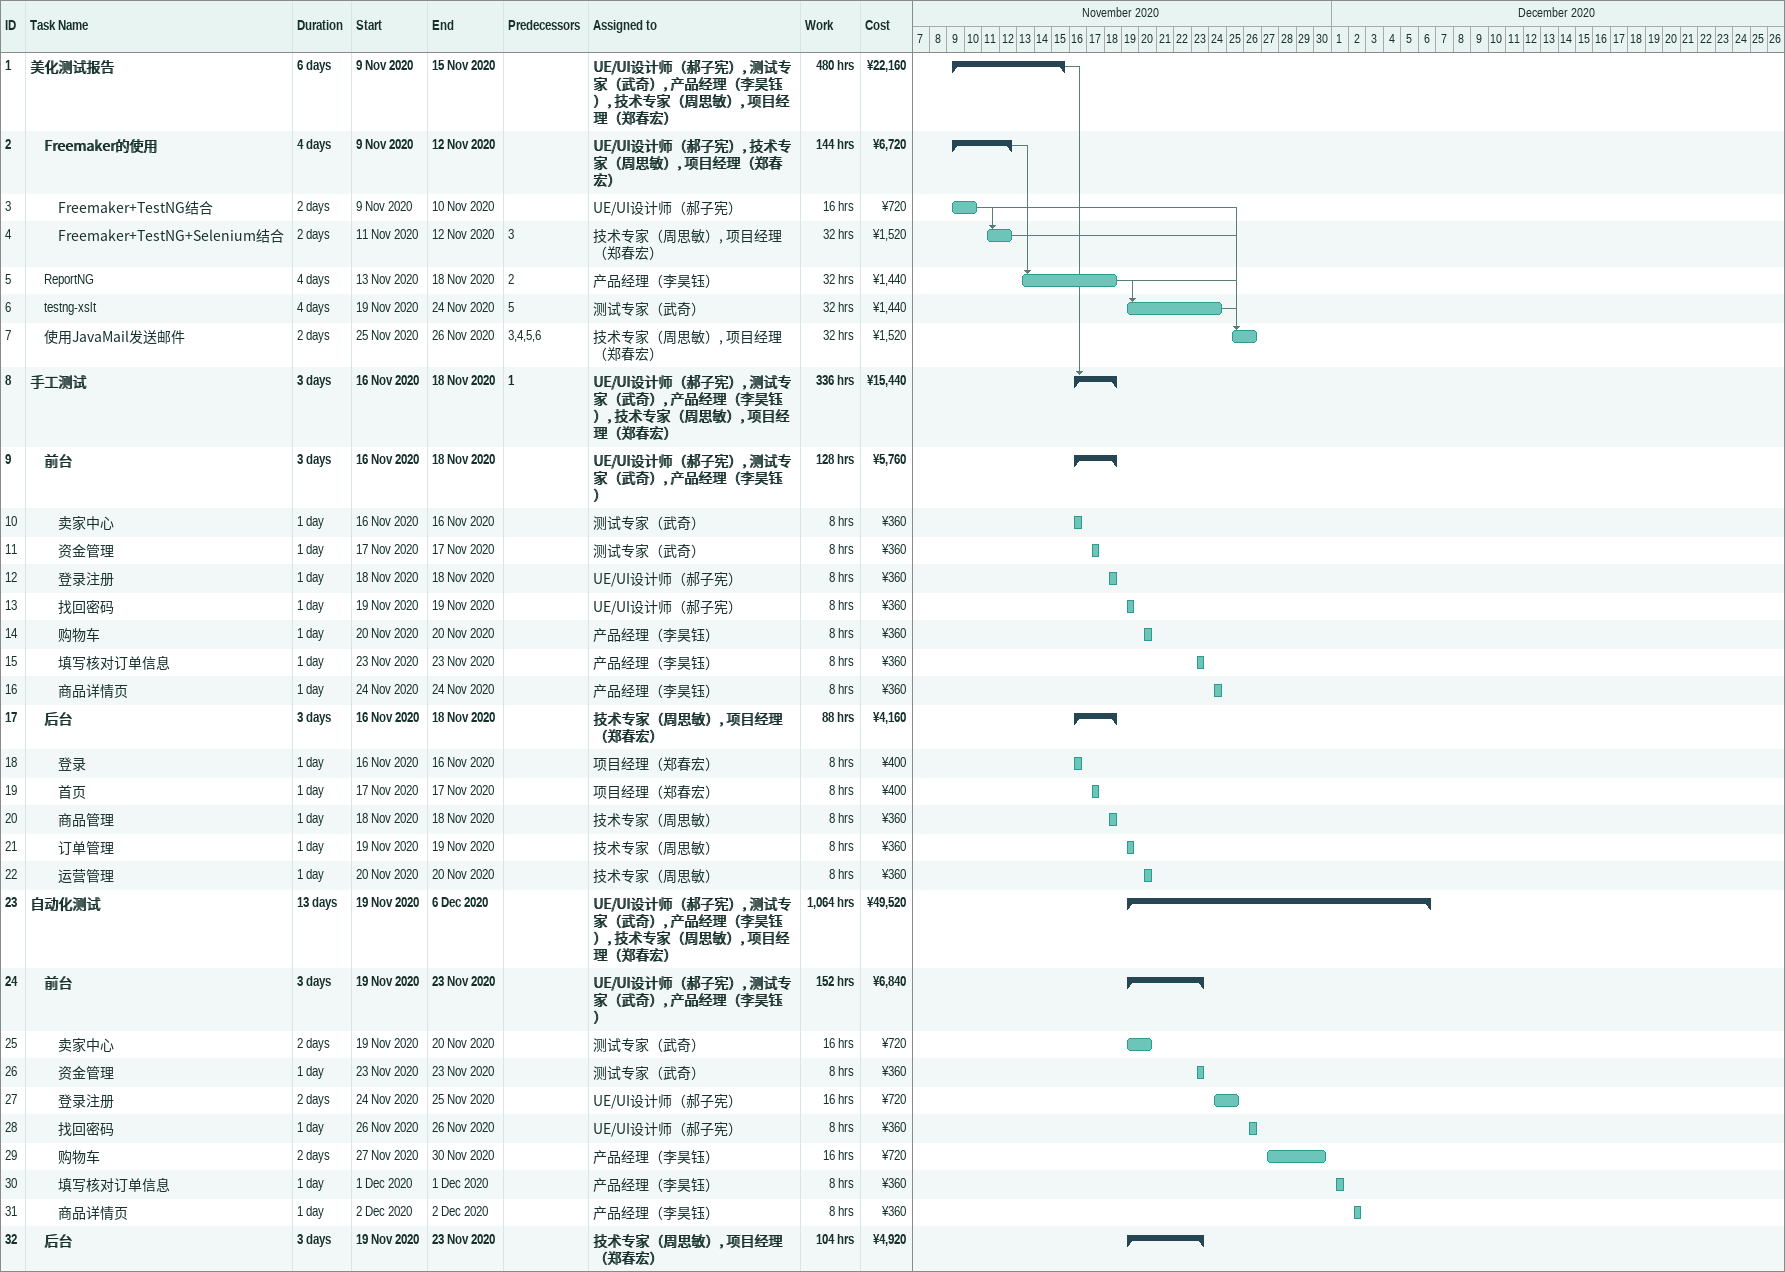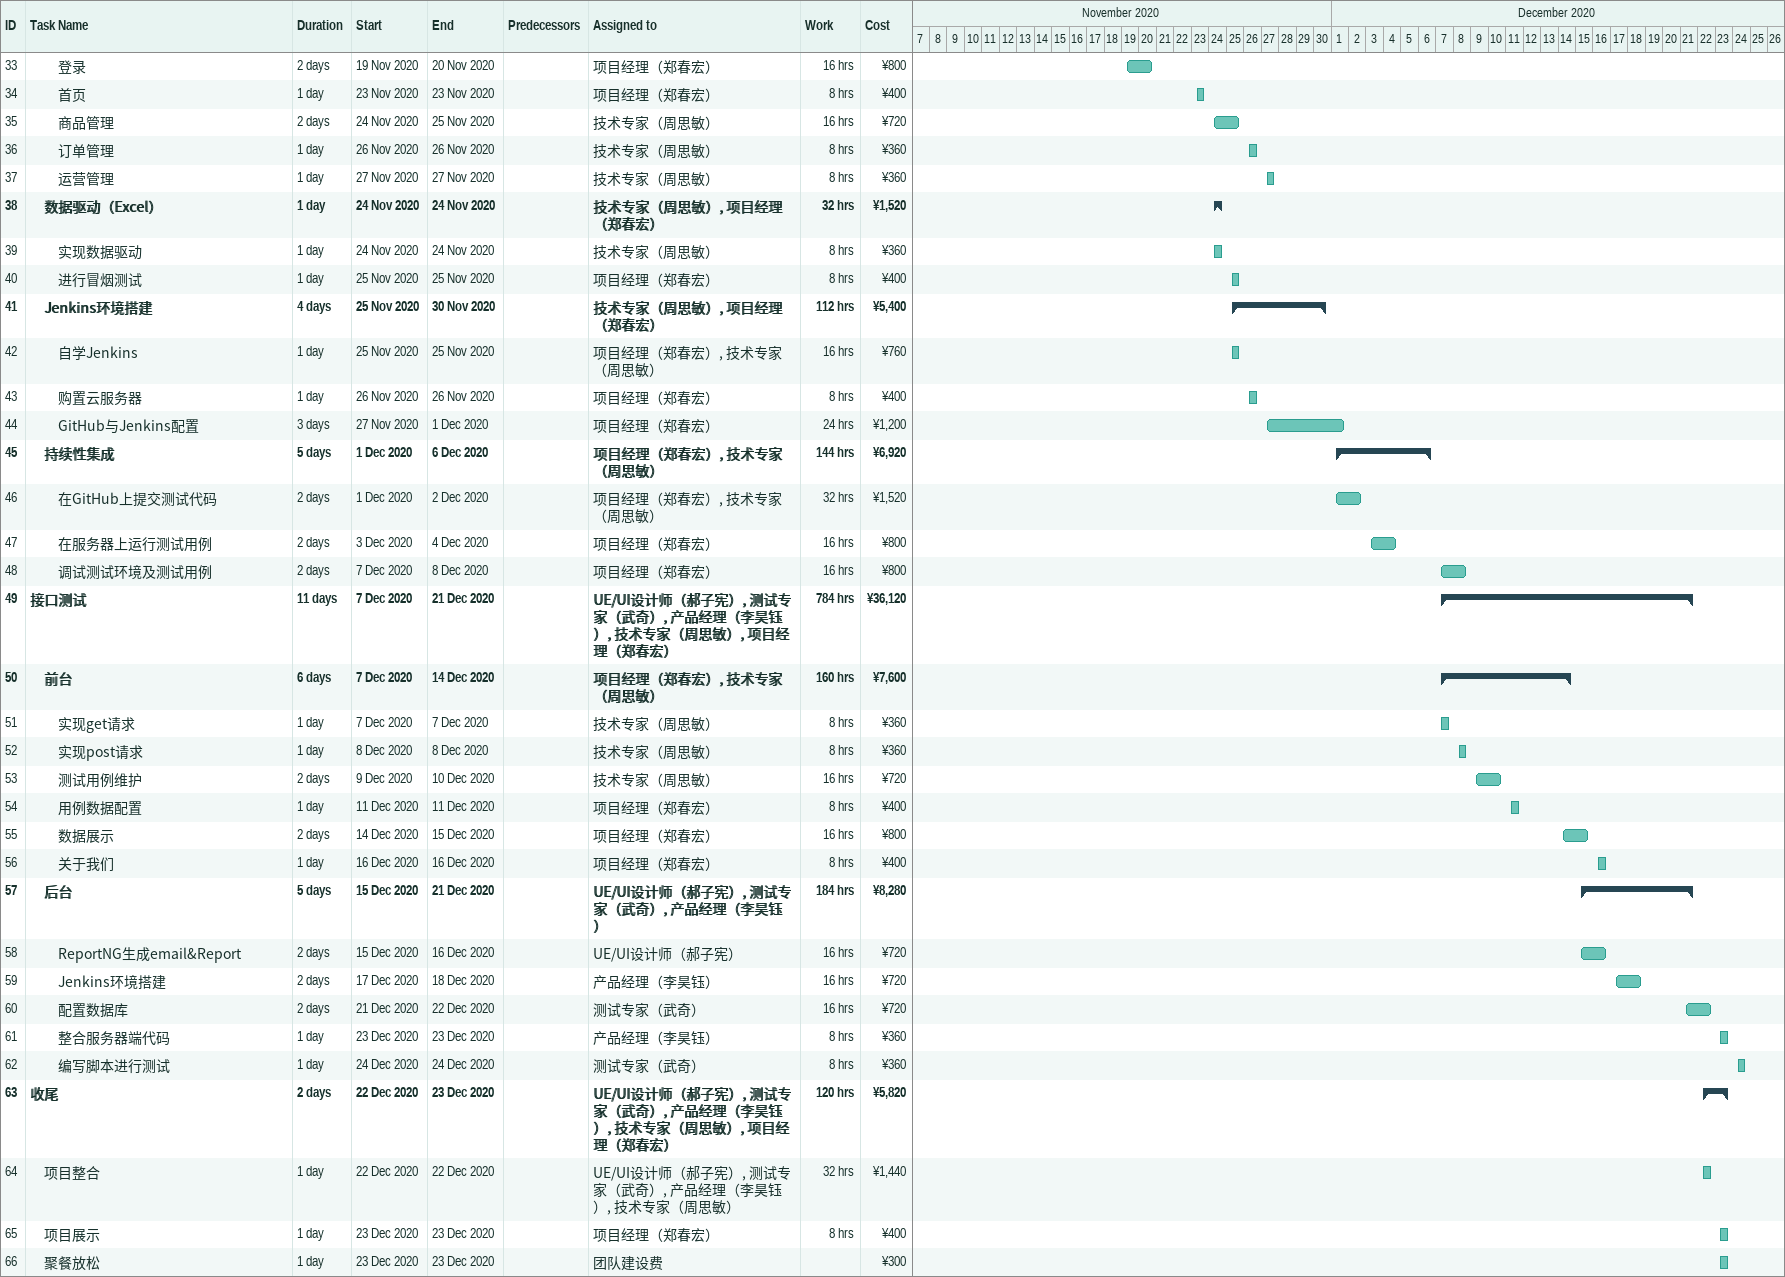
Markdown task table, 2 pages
| ID | Level | Task | Duration | Start | Finish | Predecessors | Resources | Work (h) | Cost (¥) |
|---|---|---|---|---|---|---|---|---|---|
| 1 | 1 | **美化测试报告** | 6d | 2020-11-09 | 2020-11-15 |  | UE/UI设计师（郝子宪）, 测试专家（武奇）, 产品经理（李昊钰）, 技术专家（周思敏）, 项目经理（郑春宏） | 480 | 22160 |
| 2 | 2 | **Freemaker的使用** | 4d | 2020-11-09 | 2020-11-12 |  | UE/UI设计师（郝子宪）, 技术专家（周思敏）, 项目经理（郑春宏） | 144 | 6720 |
| 3 | 3 | Freemaker+TestNG结合 | 2d | 2020-11-09 | 2020-11-10 |  | UE/UI设计师（郝子宪） | 16 | 720 |
| 4 | 3 | Freemaker+TestNG+Selenium结合 | 2d | 2020-11-11 | 2020-11-12 | 3 | 技术专家（周思敏）, 项目经理（郑春宏） | 32 | 1520 |
| 5 | 2 | ReportNG | 4d | 2020-11-13 | 2020-11-18 | 2 | 产品经理（李昊钰） | 32 | 1440 |
| 6 | 2 | testng-xslt | 4d | 2020-11-19 | 2020-11-24 | 5 | 测试专家（武奇） | 32 | 1440 |
| 7 | 2 | 使用JavaMail发送邮件 | 2d | 2020-11-25 | 2020-11-26 | 3, 4, 5, 6 | 技术专家（周思敏）, 项目经理（郑春宏） | 32 | 1520 |
| 8 | 1 | **手工测试** | 3d | 2020-11-16 | 2020-11-18 | 1 | UE/UI设计师（郝子宪）, 测试专家（武奇）, 产品经理（李昊钰）, 技术专家（周思敏）, 项目经理（郑春宏） | 336 | 15440 |
| 9 | 2 | **前台** | 3d | 2020-11-16 | 2020-11-18 |  | UE/UI设计师（郝子宪）, 测试专家（武奇）, 产品经理（李昊钰） | 128 | 5760 |
| 10 | 3 | 卖家中心 | 1d | 2020-11-16 | 2020-11-16 |  | 测试专家（武奇） | 8 | 360 |
| 11 | 3 | 资金管理 | 1d | 2020-11-17 | 2020-11-17 |  | 测试专家（武奇） | 8 | 360 |
| 12 | 3 | 登录注册 | 1d | 2020-11-18 | 2020-11-18 |  | UE/UI设计师（郝子宪） | 8 | 360 |
| 13 | 3 | 找回密码 | 1d | 2020-11-19 | 2020-11-19 |  | UE/UI设计师（郝子宪） | 8 | 360 |
| 14 | 3 | 购物车 | 1d | 2020-11-20 | 2020-11-20 |  | 产品经理（李昊钰） | 8 | 360 |
| 15 | 3 | 填写核对订单信息 | 1d | 2020-11-23 | 2020-11-23 |  | 产品经理（李昊钰） | 8 | 360 |
| 16 | 3 | 商品详情页 | 1d | 2020-11-24 | 2020-11-24 |  | 产品经理（李昊钰） | 8 | 360 |
| 17 | 2 | **后台** | 3d | 2020-11-16 | 2020-11-18 |  | 技术专家（周思敏）, 项目经理（郑春宏） | 88 | 4160 |
| 18 | 3 | 登录 | 1d | 2020-11-16 | 2020-11-16 |  | 项目经理（郑春宏） | 8 | 400 |
| 19 | 3 | 首页 | 1d | 2020-11-17 | 2020-11-17 |  | 项目经理（郑春宏） | 8 | 400 |
| 20 | 3 | 商品管理 | 1d | 2020-11-18 | 2020-11-18 |  | 技术专家（周思敏） | 8 | 360 |
| 21 | 3 | 订单管理 | 1d | 2020-11-19 | 2020-11-19 |  | 技术专家（周思敏） | 8 | 360 |
| 22 | 3 | 运营管理 | 1d | 2020-11-20 | 2020-11-20 |  | 技术专家（周思敏） | 8 | 360 |
| 23 | 1 | **自动化测试** | 13d | 2020-11-19 | 2020-12-06 |  | UE/UI设计师（郝子宪）, 测试专家（武奇）, 产品经理（李昊钰）, 技术专家（周思敏）, 项目经理（郑春宏） | 1064 | 49520 |
| 24 | 2 | **前台** | 3d | 2020-11-19 | 2020-11-23 |  | UE/UI设计师（郝子宪）, 测试专家（武奇）, 产品经理（李昊钰） | 152 | 6840 |
| 25 | 3 | 卖家中心 | 2d | 2020-11-19 | 2020-11-20 |  | 测试专家（武奇） | 16 | 720 |
| 26 | 3 | 资金管理 | 1d | 2020-11-23 | 2020-11-23 |  | 测试专家（武奇） | 8 | 360 |
| 27 | 3 | 登录注册 | 2d | 2020-11-24 | 2020-11-25 |  | UE/UI设计师（郝子宪） | 16 | 720 |
| 28 | 3 | 找回密码 | 1d | 2020-11-26 | 2020-11-26 |  | UE/UI设计师（郝子宪） | 8 | 360 |
| 29 | 3 | 购物车 | 2d | 2020-11-27 | 2020-11-30 |  | 产品经理（李昊钰） | 16 | 720 |
| 30 | 3 | 填写核对订单信息 | 1d | 2020-12-01 | 2020-12-01 |  | 产品经理（李昊钰） | 8 | 360 |
| 31 | 3 | 商品详情页 | 1d | 2020-12-02 | 2020-12-02 |  | 产品经理（李昊钰） | 8 | 360 |
| 32 | 2 | **后台** | 3d | 2020-11-19 | 2020-11-23 |  | 技术专家（周思敏）, 项目经理（郑春宏） | 104 | 4920 |
| 33 | 3 | 登录 | 2d | 2020-11-19 | 2020-11-20 |  | 项目经理（郑春宏） | 16 | 800 |
| 34 | 3 | 首页 | 1d | 2020-11-23 | 2020-11-23 |  | 项目经理（郑春宏） | 8 | 400 |
| 35 | 3 | 商品管理 | 2d | 2020-11-24 | 2020-11-25 |  | 技术专家（周思敏） | 16 | 720 |
| 36 | 3 | 订单管理 | 1d | 2020-11-26 | 2020-11-26 |  | 技术专家（周思敏） | 8 | 360 |
| 37 | 3 | 运营管理 | 1d | 2020-11-27 | 2020-11-27 |  | 技术专家（周思敏） | 8 | 360 |
| 38 | 2 | **数据驱动（Excel）** | 1d | 2020-11-24 | 2020-11-24 |  | 技术专家（周思敏）, 项目经理（郑春宏） | 32 | 1520 |
| 39 | 3 | 实现数据驱动 | 1d | 2020-11-24 | 2020-11-24 |  | 技术专家（周思敏） | 8 | 360 |
| 40 | 3 | 进行冒烟测试 | 1d | 2020-11-25 | 2020-11-25 |  | 项目经理（郑春宏） | 8 | 400 |
| 41 | 2 | **Jenkins环境搭建** | 4d | 2020-11-25 | 2020-11-30 |  | 技术专家（周思敏）, 项目经理（郑春宏） | 112 | 5400 |
| 42 | 3 | 自学Jenkins | 1d | 2020-11-25 | 2020-11-25 |  | 项目经理（郑春宏）, 技术专家（周思敏） | 16 | 760 |
| 43 | 3 | 购置云服务器 | 1d | 2020-11-26 | 2020-11-26 |  | 项目经理（郑春宏） | 8 | 400 |
| 44 | 3 | GitHub与Jenkins配置 | 3d | 2020-11-27 | 2020-12-01 |  | 项目经理（郑春宏） | 24 | 1200 |
| 45 | 2 | **持续性集成** | 5d | 2020-12-01 | 2020-12-06 |  | 项目经理（郑春宏）, 技术专家（周思敏） | 144 | 6920 |
| 46 | 3 | 在GitHub上提交测试代码 | 2d | 2020-12-01 | 2020-12-02 |  | 项目经理（郑春宏）, 技术专家（周思敏） | 32 | 1520 |
| 47 | 3 | 在服务器上运行测试用例 | 2d | 2020-12-03 | 2020-12-04 |  | 项目经理（郑春宏） | 16 | 800 |
| 48 | 3 | 调试测试环境及测试用例 | 2d | 2020-12-07 | 2020-12-08 |  | 项目经理（郑春宏） | 16 | 800 |
| 49 | 1 | **接口测试** | 11d | 2020-12-07 | 2020-12-21 |  | UE/UI设计师（郝子宪）, 测试专家（武奇）, 产品经理（李昊钰）, 技术专家（周思敏）, 项目经理（郑春宏） | 784 | 36120 |
| 50 | 2 | **前台** | 6d | 2020-12-07 | 2020-12-14 |  | 项目经理（郑春宏）, 技术专家（周思敏） | 160 | 7600 |
| 51 | 3 | 实现get请求 | 1d | 2020-12-07 | 2020-12-07 |  | 技术专家（周思敏） | 8 | 360 |
| 52 | 3 | 实现post请求 | 1d | 2020-12-08 | 2020-12-08 |  | 技术专家（周思敏） | 8 | 360 |
| 53 | 3 | 测试用例维护 | 2d | 2020-12-09 | 2020-12-10 |  | 技术专家（周思敏） | 16 | 720 |
| 54 | 3 | 用例数据配置 | 1d | 2020-12-11 | 2020-12-11 |  | 项目经理（郑春宏） | 8 | 400 |
| 55 | 3 | 数据展示 | 2d | 2020-12-14 | 2020-12-15 |  | 项目经理（郑春宏） | 16 | 800 |
| 56 | 3 | 关于我们 | 1d | 2020-12-16 | 2020-12-16 |  | 项目经理（郑春宏） | 8 | 400 |
| 57 | 2 | **后台** | 5d | 2020-12-15 | 2020-12-21 |  | UE/UI设计师（郝子宪）, 测试专家（武奇）, 产品经理（李昊钰） | 184 | 8280 |
| 58 | 3 | ReportNG生成email&Report | 2d | 2020-12-15 | 2020-12-16 |  | UE/UI设计师（郝子宪） | 16 | 720 |
| 59 | 3 | Jenkins环境搭建 | 2d | 2020-12-17 | 2020-12-18 |  | 产品经理（李昊钰） | 16 | 720 |
| 60 | 3 | 配置数据库 | 2d | 2020-12-21 | 2020-12-22 |  | 测试专家（武奇） | 16 | 720 |
| 61 | 3 | 整合服务器端代码 | 1d | 2020-12-23 | 2020-12-23 |  | 产品经理（李昊钰） | 8 | 360 |
| 62 | 3 | 编写脚本进行测试 | 1d | 2020-12-24 | 2020-12-24 |  | 测试专家（武奇） | 8 | 360 |
| 63 | 1 | **收尾** | 2d | 2020-12-22 | 2020-12-23 |  | UE/UI设计师（郝子宪）, 测试专家（武奇）, 产品经理（李昊钰）, 技术专家（周思敏）, 项目经理（郑春宏） | 120 | 5820 |
| 64 | 2 | 项目整合 | 1d | 2020-12-22 | 2020-12-22 |  | UE/UI设计师（郝子宪）, 测试专家（武奇）, 产品经理（李昊钰）, 技术专家（周思敏） | 32 | 1440 |
| 65 | 2 | 项目展示 | 1d | 2020-12-23 | 2020-12-23 |  | 项目经理（郑春宏） | 8 | 400 |
| 66 | 2 | 聚餐放松 | 1d | 2020-12-23 | 2020-12-23 |  | 团队建设费 |  | 300 |
